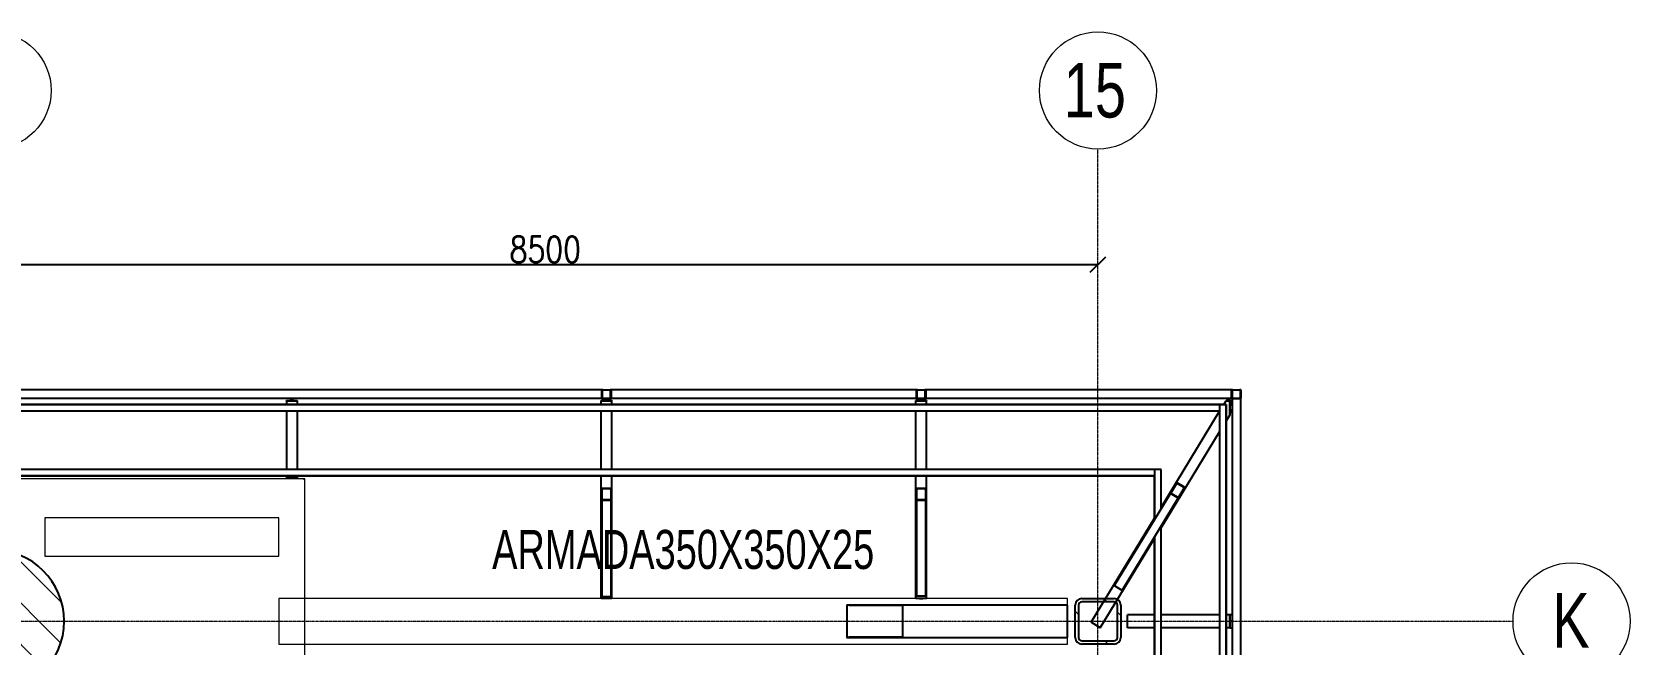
# Model space of a CAD drawing. Header units: millimetres. Extents: x -900 to 76112, y -21218 to 30031.
# Drawn here: x 63822 to 76112, y 25325 to 30031 of the extents above; entities that cross this region are included whole.
import ezdxf

# ---------------------------------------------------------------- set-up
doc = ezdxf.new("R2010")
doc.units = ezdxf.units.MM
doc.linetypes.add('Grid Line', pattern=[3.33375, 1.905, -0.47625, 0.47625, -0.47625])
for name, color, linetype, lineweight in [('0-1', 7, 'Continuous', 5), ('E_B_PLACA-1', 10, 'Continuous', 25), ('E_B_PLACA-2', 254, 'Continuous', 25), ('E_COLUMNAS', 1, 'Continuous', 18), ('E_COLUMNAS-1', 254, 'Continuous', 25), ('E_COLUMNAS-2', 1, 'Continuous', 9), ('E_COLUMNAS-3', 1, 'Continuous', 35), ('E_COLUMNAS-4', 1, 'Continuous', 25), ('E_EJES', 8, 'Continuous', 9), ('E_EJES-1', 8, 'Grid Line', 9), ('E_TEXTO', 3, 'Continuous', 9), ('E_VIGAS', 5, 'Continuous', 9), ('E_VIGAS-1', 5, 'Continuous', 25), ('E_VIGAS-2', 10, 'Continuous', 25), ('E_VIGAS-3', 5, 'Continuous', 25), ('S-COLS-HDLN-1', 52, 'Continuous', 9), ('VIGAS_HCB', 253, 'Continuous', 15)]:
    doc.layers.add(name, color=color, linetype=linetype, lineweight=lineweight)
doc.layers.add('COTAS', color=8, linetype='Continuous')
doc.styles.add('Arial Narrow', font='', dxfattribs={"width": 0.85, "height": 0.3})
doc.styles.add('CNI_COTAS', font='romans.shx', dxfattribs={"width": 0.8})
doc.styles.add('Swis721 LtCn BT', font='swisscl.ttf', dxfattribs={"height": 0.42})
doc.styles.get('Arial Narrow').set_extended_font_data('Arial Narrow')
doc.dimstyles.new('1.5', dxfattribs={"dimscale": 0, "dimtxt": 200, "dimasz": 120, "dimexe": 4, "dimexo": 4, "dimgap": 15, "dimtad": 1, "dimdec": 0, "dimzin": 4, "dimdsep": 46, "dimtxsty": 'CNI_COTAS', "dimblk": 'OBLIQUE', "dimcen": -0.09, "dimclrd": 256, "dimclrt": 3, "dimadec": 0, "dimazin": 0, "dimtfac": 1, "dimtdec": 0, "dimtmove": 2, "dimatfit": 0, "dimldrblk": 'OBLIQUE', "dimfxl": 0.05, "dimtolj": 1, "dimtzin": 0, "dimarcsym": 0})
pattern_1 = [(45, (0, 0), (-0.3768879, 0.3768879), []), (45, (0, 0.571), (-0.3768879, 0.3768879), [])]

# ---------------------------------------------------------------- blocks, each defined once
blk = doc.blocks.new('EST_SFM_VIGA-METALICA-SECCION-C - EST_SFM_VIGA-METALICA-UPN160-1604346-_58_00m_N_E_-NIVEL-15 DOC')
at = {"layer": 'E_VIGAS-1'}
for p, q in [((30.11, 0.018), (-30.277, 0.018)), ((32.53, 0.018), (30.168, 0.018)), ((34.953, 0.018), (32.588, 0.018)), ((35.017, 0.018), (35.011, 0.018)), ((35.017, 0.018), (35.017, -0.047)), ((-30.272, -0.047), (30.104, -0.047)), ((30.105, -0.047), (30.172, -0.047)), ((30.173, -0.047), (32.524, -0.047)), ((32.525, -0.047), (32.592, -0.047)), ((32.593, -0.047), (34.947, -0.047)), ((34.949, -0.047), (35.015, -0.047))]:
    blk.add_line(p, q, dxfattribs=at)
blk = doc.blocks.new('EST_SFM_VIGA-METALICA-SECCION-C - EST_SFM_VIGA-METALICA-UPN100-1529792-_58_00m_N_E_-NIVEL-15 DOC')
at = {"layer": 'E_VIGAS-2'}
for p, q in [((-13.568, -0.018), (-13.568, 0.032)), ((-13.263, 0.032), (-13.567, 0.032)), ((13.831, 0.032), (-13.129, 0.032)), ((-13.568, -0.018), (-13.181, -0.018)), ((-13.047, -0.018), (13.749, -0.018))]:
    blk.add_line(p, q, dxfattribs=at)
blk = doc.blocks.new('EST_SFM_VIGA-METALICA-SECCION-C - EST_SFM_VIGA-METALICA-UPN100-1530878-_58_00m_N_E_-NIVEL-15 DOC')
at = {"layer": 'E_VIGAS-2'}
for p, q in [((-14.294, -0.032), (-14.294, 0.018)), ((14.54, 0.018), (-14.294, 0.018)), ((-14.294, -0.032), (14.54, -0.032))]:
    blk.add_line(p, q, dxfattribs=at)
blk = doc.blocks.new('EST_SFM_VIGA-METALICA-SECCION-C - EST_SFM_VIGA-METALICA-UPN160-1529890-_58_00m_N_E_-NIVEL-15 DOC')
at = {"layer": 'E_VIGAS-1'}
for p, q in [((14.442, 0.018), (-14.49, 0.018)), ((-14.49, -0.047), (-14.49, 0.016)), ((-14.49, -0.047), (-14.487, -0.047)), ((-14.485, -0.047), (14.437, -0.047))]:
    blk.add_line(p, q, dxfattribs=at)
blk = doc.blocks.new('EST_SFM_VIGA-METALICA-SECCION-C - EST_SFM_VIGA-METALICA-UPN100-1526554-_58_00m_N_E_-NIVEL-15 DOC')
at = {"layer": 'E_VIGAS-2'}
for p, q in [((34.942, 0.018), (-34.929, 0.018)), ((34.942, 0.018), (34.942, -0.032)), ((-34.929, -0.032), (34.942, -0.032))]:
    blk.add_line(p, q, dxfattribs=at)
blk = doc.blocks.new('EST_SFM_VIGA-METALICA-SECCION-C - EST_SFM_VIGA-METALICA-UPN100-1526616-_58_00m_N_E_-NIVEL-15 DOC')
at = {"layer": 'E_VIGAS-2'}
for p, q in [((34.044, 0.032), (-34.827, 0.032)), ((34.044, 0.032), (34.044, -0.018)), ((-34.827, -0.018), (34.044, -0.018))]:
    blk.add_line(p, q, dxfattribs=at)
blk = doc.blocks.new('EST_SCM_COLUMNA-METALICA-SECCION-CUADRADA - EST_SCM_COLUMNA-TUBULAR-CUADRADA_PTEØ_70x70 e_3mm-V2-_58_00m_N_E_-NIVEL-15 DOC')
at = {"layer": 'E_COLUMNAS-1'}
for p, q in [((-0.035, -0.029), (-0.035, 0.029)), ((-0.032, 0.029), (-0.032, -0.029)), ((-0.029, 0.035), (0.029, 0.035)), ((0.029, 0.032), (-0.029, 0.032)), ((0.032, -0.029), (0.032, 0.029)), ((0.035, 0.029), (0.035, -0.029)), ((-0.029, -0.032), (0.029, -0.032)), ((0.029, -0.035), (-0.029, -0.035))]:
    blk.add_line(p, q, dxfattribs=at)
for centre, radius, start, end in [((-0.029, 0.029), 0.006, 90, 180), ((-0.029, 0.029), 0.003, 90, 180), ((0.029, 0.029), 0.006, 0, 90), ((0.029, 0.029), 0.003, 0, 90), ((0.029, 0.029), 0.006, 10, 80), ((0.029, 0.029), 0.003, 30, 60), ((-0.029, -0.029), 0.006, 180, 270), ((-0.029, -0.029), 0.003, 180, 270), ((0.029, -0.029), 0.003, 270, 360), ((0.029, -0.029), 0.006, 270, 0)]:
    blk.add_arc(centre, radius, start, end, dxfattribs=at)
blk = doc.blocks.new('EST_SCM_COLUMNA-METALICA-SECCION-CUADRADA - EST_SCM_COLUMNA-TUBULAR-CUADRADA_PTEØ_70x70 e_3mm-V8-_58_00m_N_E_-NIVEL-15 DOC')
at = {"layer": 'E_COLUMNAS-2'}
h = blk.add_hatch(dxfattribs=at)
h.set_pattern_fill('FP_4', color=256, style=0, pattern_type=2)
h.set_pattern_definition([(315, (-7.522, 167.908), (0.15909903, 0.15909903), [])])
h.paths.add_polyline_path([(-0.029, 0.035), (-0.033, 0.033), (-0.035, 0.029), (-0.031, 0.031)])
h.paths.add_polyline_path([(0.029, 0.035), (0.031, 0.031), (0.035, 0.029), (0.033, 0.033)])
h.paths.add_polyline_path([(-0.029, 0.035), (-0.029, 0.032), (0.029, 0.032), (0.029, 0.035), (0.021, 0.035)])
h.paths.add_polyline_path([(-0.035, -0.029), (-0.033, -0.033), (-0.029, -0.035), (-0.031, -0.031)])
h.paths.add_polyline_path([(-0.032, 0.029), (-0.035, 0.029), (-0.035, -0.029), (-0.032, -0.029)])
h.paths.add_polyline_path([(0.035, -0.029), (0.031, -0.031), (0.029, -0.035), (0.033, -0.033)])
h.paths.add_polyline_path([(0.032, 0.029), (0.032, -0.029), (0.035, -0.029), (0.035, 0.029)])
h.paths.add_polyline_path([(-0.029, -0.032), (-0.029, -0.035), (0.029, -0.035), (0.029, -0.032), (0.021, -0.032)])
at = {"layer": 'E_COLUMNAS-1'}
for p, q in [((-0.035, -0.029), (-0.035, 0.029)), ((-0.032, 0.029), (-0.032, -0.029)), ((-0.029, 0.035), (0.029, 0.035)), ((0.029, 0.032), (-0.029, 0.032)), ((0.032, -0.029), (0.032, 0.029)), ((0.035, 0.029), (0.035, -0.029)), ((-0.029, -0.032), (0.029, -0.032)), ((0.029, -0.035), (-0.029, -0.035))]:
    blk.add_line(p, q, dxfattribs=at)
for centre, radius, start, end in [((-0.029, 0.029), 0.006, 90, 180), ((-0.029, 0.029), 0.006, 90, 170), ((-0.029, 0.029), 0.003, 90, 180), ((-0.029, 0.029), 0.003, 90, 150), ((0.029, 0.029), 0.006, 0, 90), ((0.029, 0.029), 0.006, 10, 90), ((0.029, 0.029), 0.003, 0, 90), ((0.029, 0.029), 0.003, 30, 90), ((-0.029, -0.029), 0.006, 180, 270), ((-0.029, -0.029), 0.003, 180, 270), ((0.029, -0.029), 0.003, 270, 360), ((0.029, -0.029), 0.006, 270, 0)]:
    blk.add_arc(centre, radius, start, end, dxfattribs=at)
blk = doc.blocks.new('EST_SCM_COLUMNA-METALICA-SECCION-CUADRADA - EST_SCM_COLUMNA-TUBULAR-CUADRADA_PTEØ_70x70 e_3mm-V9-_58_00m_N_E_-NIVEL-15 DOC')
at = {"layer": 'E_COLUMNAS-1'}
for p, q in [((-0.035, -0.029), (-0.035, 0.029)), ((-0.032, 0.029), (-0.032, -0.029)), ((-0.029, 0.035), (0.029, 0.035)), ((0.029, 0.032), (-0.029, 0.032)), ((0.032, -0.029), (0.032, 0.029)), ((0.035, 0.029), (0.035, -0.029)), ((-0.029, -0.032), (0.029, -0.032)), ((0.029, -0.035), (-0.029, -0.035))]:
    blk.add_line(p, q, dxfattribs=at)
for centre, radius, start, end in [((-0.029, 0.029), 0.006, 90, 180), ((-0.029, 0.029), 0.006, 90, 170), ((-0.029, 0.029), 0.003, 90, 180), ((-0.029, 0.029), 0.003, 90, 150), ((0.029, 0.029), 0.006, 0, 90), ((0.029, 0.029), 0.006, 10, 90), ((0.029, 0.029), 0.003, 0, 90), ((0.029, 0.029), 0.003, 30, 90), ((-0.029, -0.029), 0.006, 180, 270), ((-0.029, -0.029), 0.003, 180, 270), ((0.029, -0.029), 0.003, 270, 360), ((0.029, -0.029), 0.006, 270, 0)]:
    blk.add_arc(centre, radius, start, end, dxfattribs=at)
blk = doc.blocks.new('DCTIB_CNI_EST_MOD-1A-FAC_0001_rvt-1-_58_00m_N_E_-NIVEL-15 DOC')
at = {"layer": 'E_VIGAS'}
h = blk.add_hatch(dxfattribs=at)
h.set_pattern_fill('FP_2', color=256, style=0, pattern_type=2)
h.set_pattern_definition(pattern_1)
h.paths.add_polyline_path([(-9.974, 167.094), (-9.91, 167.094), (-9.91, 167.096), (-9.974, 167.096)])
h.paths.add_polyline_path([(-9.977, 167.098), (-9.976, 167.098), (-9.977, 167.18)])
h.paths.add_polyline_path([(-9.974, 167.182), (-9.91, 167.182), (-9.91, 167.184), (-9.974, 167.184)])
h = blk.add_hatch(dxfattribs=at)
h.set_pattern_fill('FP_2', color=256, style=0, pattern_type=2)
h.set_pattern_definition(pattern_1)
h.paths.add_polyline_path([(-5.547, 167.111), (-5.545, 167.113), (-5.6, 167.146), (-5.601, 167.145), (-5.561, 167.12)])
h.paths.add_polyline_path([(-5.498, 167.191), (-5.497, 167.193), (-5.552, 167.226), (-5.553, 167.224)])
at = {"layer": 'E_B_PLACA-1'}
for p, q in [((-75.147, 167.83), (-5.177, 167.83)), ((-5.177, 167.83), (-5.177, 138.995)), ((-5.727, 167.28), (-74.597, 167.28)), ((-5.727, 166.944), (-5.727, 167.28)), ((-5.727, 140.014), (-5.727, 166.81))]:
    blk.add_line(p, q, dxfattribs=at)
at = {"layer": 'E_B_PLACA-2'}
for p, q in [((-5.177, 167.83), (-75.147, 167.83)), ((-5.177, 138.995), (-5.177, 167.83)), ((-74.597, 167.28), (-5.727, 167.28)), ((-5.727, 167.28), (-5.727, 166.944)), ((-5.727, 166.81), (-5.727, 140.014))]:
    blk.add_line(p, q, dxfattribs=at)
at = {"layer": 'E_COLUMNAS-1'}
for centre, radius, start, end in [((-9.971, 167.879), 0.006, 190, 270), ((-9.971, 167.879), 0.006, 190, 270), ((-9.971, 167.879), 0.003, 210, 270), ((-9.971, 167.879), 0.003, 210, 270), ((-9.913, 167.879), 0.006, 270, 350), ((-9.913, 167.879), 0.006, 270, 350), ((-9.913, 167.879), 0.003, 270, 330), ((-9.913, 167.879), 0.003, 270, 330), ((-7.551, 167.879), 0.006, 190, 270), ((-7.551, 167.879), 0.006, 190, 270), ((-7.551, 167.879), 0.003, 210, 270), ((-7.551, 167.879), 0.003, 210, 270), ((-7.493, 167.879), 0.006, 270, 350), ((-7.493, 167.879), 0.006, 270, 350), ((-7.493, 167.879), 0.003, 270, 330), ((-7.493, 167.879), 0.003, 270, 330), ((-5.128, 167.879), 0.006, 190, 260), ((-5.128, 167.879), 0.006, 190, 260), ((-5.128, 167.879), 0.003, 210, 240), ((-5.128, 167.879), 0.003, 210, 240)]:
    blk.add_arc(centre, radius, start, end, dxfattribs=at)
at = {"layer": 'E_VIGAS-1'}
for p, q in [((-12.403, 167.858), (-12.403, 167.859)), ((-12.403, 167.859), (-12.375, 167.859)), ((-12.403, 167.858), (-12.321, 167.858)), ((-12.321, 167.858), (-12.403, 167.858)), ((-12.403, 167.858), (-12.403, 167.83)), ((-12.403, 167.78), (-12.403, 167.33)), ((-12.364, 167.864), (-12.364, 167.878)), ((-12.364, 167.859), (-12.364, 167.864)), ((-12.359, 167.878), (-12.359, 167.864)), ((-12.359, 167.864), (-12.359, 167.859)), ((-12.349, 167.859), (-12.321, 167.859)), ((-12.321, 167.859), (-12.321, 167.858)), ((-12.321, 167.858), (-12.321, 167.83)), ((-12.321, 167.78), (-12.321, 167.33)), ((-9.983, 167.859), (-9.955, 167.859)), ((-9.983, 167.858), (-9.983, 167.859)), ((-9.983, 167.858), (-9.901, 167.858)), ((-9.901, 167.858), (-9.983, 167.858)), ((-9.983, 167.83), (-9.983, 167.858)), ((-9.983, 167.33), (-9.983, 167.78)), ((-9.945, 167.876), (-9.945, 167.878)), ((-9.945, 167.864), (-9.945, 167.873)), ((-9.945, 167.859), (-9.945, 167.864)), ((-9.94, 167.878), (-9.94, 167.876)), ((-9.94, 167.873), (-9.94, 167.864)), ((-9.94, 167.864), (-9.94, 167.859)), ((-9.929, 167.859), (-9.901, 167.859)), ((-9.901, 167.859), (-9.901, 167.858)), ((-9.901, 167.83), (-9.901, 167.858)), ((-9.901, 167.33), (-9.901, 167.78)), ((-7.535, 167.859), (-7.563, 167.859)), ((-7.563, 167.859), (-7.535, 167.859)), ((-7.563, 167.858), (-7.563, 167.859)), ((-7.563, 167.858), (-7.481, 167.858)), ((-7.481, 167.858), (-7.563, 167.858)), ((-7.563, 167.83), (-7.563, 167.858)), ((-7.563, 167.33), (-7.563, 167.78)), ((-7.525, 167.876), (-7.525, 167.878)), ((-7.525, 167.864), (-7.525, 167.873)), ((-7.525, 167.859), (-7.525, 167.864)), ((-7.52, 167.878), (-7.52, 167.876)), ((-7.52, 167.873), (-7.52, 167.864)), ((-7.52, 167.864), (-7.52, 167.859)), ((-7.509, 167.859), (-7.481, 167.859)), ((-7.481, 167.859), (-7.509, 167.859)), ((-7.481, 167.859), (-7.481, 167.858)), ((-7.481, 167.83), (-7.481, 167.858)), ((-7.481, 167.33), (-7.481, 167.78)), ((-5.677, 167.038), (-5.227, 167.777)), ((-5.194, 167.83), (-5.177, 167.858)), ((-5.177, 167.859), (-5.148, 167.859)), ((-5.177, 167.858), (-5.149, 167.858)), ((-5.149, 167.858), (-5.177, 167.858)), ((-5.158, 167.878), (-5.17, 167.859)), ((-5.153, 167.873), (-5.153, 167.875)), ((-5.151, 167.868), (-5.152, 167.87)), ((-5.149, 167.864), (-5.15, 167.865)), ((-5.149, 167.747), (-5.149, 167.858)), ((-5.148, 167.853), (-5.148, 167.859)), ((-5.148, 167.859), (-5.148, 167.853)), ((-5.148, 167.802), (-5.148, 167.749)), ((-5.148, 167.76), (-5.129, 167.791)), ((-5.146, 167.835), (-5.143, 167.84)), ((-5.143, 167.831), (-5.146, 167.826)), ((-5.177, 167.701), (-5.149, 167.747)), ((-5.677, 166.88), (-5.227, 167.619)), ((-12.403, 167.28), (-12.403, 167.263)), ((-12.321, 167.28), (-12.321, 167.263)), ((-9.983, 166.337), (-9.983, 167.28)), ((-9.901, 166.337), (-9.901, 167.28)), ((-7.563, 166.337), (-7.563, 167.28)), ((-7.481, 166.337), (-7.481, 167.28)), ((-12.321, 167.263), (-12.403, 167.263)), ((-9.977, 167.18), (-9.977, 167.098)), ((-9.976, 167.18), (-9.976, 167.172)), ((-9.976, 167.098), (-9.976, 167.18)), ((-9.91, 167.184), (-9.974, 167.184)), ((-9.974, 167.182), (-9.91, 167.182)), ((-9.909, 167.172), (-9.909, 167.18)), ((-9.909, 167.18), (-9.909, 167.098)), ((-9.907, 167.098), (-9.907, 167.18)), ((-7.557, 167.18), (-7.557, 167.098)), ((-7.556, 167.18), (-7.556, 167.172)), ((-7.556, 167.098), (-7.556, 167.18)), ((-7.49, 167.184), (-7.554, 167.184)), ((-7.554, 167.182), (-7.49, 167.182)), ((-7.489, 167.172), (-7.489, 167.18)), ((-7.489, 167.18), (-7.489, 167.098)), ((-7.487, 167.098), (-7.487, 167.18)), ((-5.602, 167.15), (-6.034, 166.44)), ((-5.556, 167.224), (-5.602, 167.15)), ((-5.6, 167.149), (-5.602, 167.146)), ((-5.601, 167.145), (-5.547, 167.111)), ((-5.6, 167.149), (-5.555, 167.223)), ((-5.545, 167.113), (-5.6, 167.146)), ((-5.555, 167.223), (-5.56, 167.216)), ((-5.553, 167.224), (-5.498, 167.191)), ((-5.497, 167.193), (-5.552, 167.226)), ((-5.498, 167.188), (-5.543, 167.114)), ((-5.542, 167.113), (-5.497, 167.188)), ((-5.502, 167.181), (-5.498, 167.188)), ((-9.977, 167.098), (-9.977, 166.357)), ((-9.976, 167.098), (-9.976, 167.094)), ((-9.91, 167.096), (-9.974, 167.096)), ((-9.974, 167.094), (-9.91, 167.094)), ((-9.909, 167.094), (-9.909, 167.098)), ((-9.907, 166.357), (-9.907, 167.098)), ((-7.557, 167.098), (-7.557, 166.361)), ((-7.556, 167.098), (-7.556, 167.094)), ((-7.49, 167.096), (-7.554, 167.096)), ((-7.554, 167.094), (-7.49, 167.094)), ((-7.489, 167.094), (-7.489, 167.098)), ((-7.487, 166.361), (-7.487, 167.098)), ((-5.974, 166.404), (-5.542, 167.113)), ((-5.545, 167.111), (-5.543, 167.114)), ((-6.215, 166.155), (-5.727, 166.956)), ((-6.145, 166.112), (-5.727, 166.798)), ((-6.033, 166.435), (-5.979, 166.402)), ((-9.901, 166.337), (-9.983, 166.337)), ((-9.974, 166.353), (-9.91, 166.353)), ((-7.481, 166.337), (-7.563, 166.337)), ((-7.535, 166.337), (-7.563, 166.337)), ((-7.554, 166.357), (-7.49, 166.357)), ((-7.525, 166.337), (-7.519, 166.337)), ((-7.525, 166.337), (-7.525, 166.337)), ((-7.52, 166.337), (-7.52, 166.337)), ((-7.481, 166.337), (-7.509, 166.337)), ((-5.934, 166.112), (-5.934, 166.212)), ((-5.727, 166.212), (-5.934, 166.212)), ((-5.227, 166.212), (-5.677, 166.212)), ((-5.149, 166.212), (-5.177, 166.212)), ((-5.149, 166.212), (-5.149, 166.112)), ((-5.149, 166.112), (-5.149, 166.212)), ((-5.149, 166.212), (-5.148, 166.212)), ((-5.148, 166.212), (-5.148, 166.175)), ((-5.129, 166.212), (-5.148, 166.212)), ((-5.148, 166.165), (-5.143, 166.165)), ((-5.143, 166.165), (-5.148, 166.165)), ((-5.148, 166.165), (-5.143, 166.165)), ((-5.143, 166.165), (-5.129, 166.165)), ((-6.145, 166.112), (-6.215, 166.155)), ((-5.727, 166.112), (-5.934, 166.112)), ((-5.227, 166.112), (-5.677, 166.112)), ((-5.149, 166.112), (-5.177, 166.112)), ((-5.148, 166.112), (-5.149, 166.112)), ((-5.143, 166.16), (-5.148, 166.16)), ((-5.143, 166.16), (-5.148, 166.16)), ((-5.148, 166.16), (-5.143, 166.16)), ((-5.148, 166.15), (-5.148, 166.112)), ((-5.148, 166.112), (-5.129, 166.112)), ((-5.129, 166.16), (-5.143, 166.16))]:
    blk.add_line(p, q, dxfattribs=at)
at = {"layer": 'E_VIGAS-1', "flags": 128}
for points in [[(-5.177, 167.858), (-5.177, 167.858), (-5.177, 167.859)], [(-5.136, 167.854), (-5.138, 167.855), (-5.142, 167.857), (-5.146, 167.861), (-5.149, 167.864), (-5.152, 167.869), (-5.153, 167.874), (-5.154, 167.878)], [(-5.143, 167.84), (-5.138, 167.848), (-5.133, 167.857), (-5.129, 167.863)], [(-5.129, 167.854), (-5.133, 167.847), (-5.138, 167.838), (-5.143, 167.831)], [(-5.148, 167.749), (-5.149, 167.747), (-5.149, 167.747)], [(-9.974, 167.184), (-9.975, 167.184), (-9.975, 167.184), (-9.976, 167.183), (-9.976, 167.183), (-9.977, 167.182), (-9.977, 167.181), (-9.977, 167.18)], [(-9.976, 167.18), (-9.976, 167.181), (-9.975, 167.181), (-9.975, 167.182), (-9.975, 167.182), (-9.975, 167.182), (-9.974, 167.182), (-9.974, 167.182)], [(-9.907, 167.18), (-9.907, 167.181), (-9.907, 167.182), (-9.908, 167.183), (-9.908, 167.183), (-9.909, 167.184), (-9.909, 167.184), (-9.91, 167.184)], [(-9.91, 167.182), (-9.91, 167.182), (-9.909, 167.182), (-9.909, 167.182), (-9.909, 167.182), (-9.909, 167.181), (-9.909, 167.181), (-9.909, 167.18)], [(-7.554, 167.184), (-7.555, 167.184), (-7.555, 167.184), (-7.556, 167.183), (-7.556, 167.183), (-7.557, 167.182), (-7.557, 167.181), (-7.557, 167.18)], [(-7.556, 167.18), (-7.556, 167.181), (-7.555, 167.181), (-7.555, 167.182), (-7.555, 167.182), (-7.555, 167.182), (-7.554, 167.182), (-7.554, 167.182)], [(-7.487, 167.18), (-7.487, 167.181), (-7.487, 167.182), (-7.488, 167.183), (-7.488, 167.183), (-7.489, 167.184), (-7.489, 167.184), (-7.49, 167.184)], [(-7.49, 167.182), (-7.49, 167.182), (-7.489, 167.182), (-7.489, 167.182), (-7.489, 167.182), (-7.489, 167.181), (-7.489, 167.181), (-7.489, 167.18)], [(-5.602, 167.15), (-5.602, 167.149), (-5.602, 167.148), (-5.602, 167.147), (-5.602, 167.146), (-5.602, 167.146), (-5.602, 167.145), (-5.601, 167.145)], [(-5.6, 167.146), (-5.6, 167.147), (-5.601, 167.147), (-5.601, 167.147), (-5.601, 167.148), (-5.601, 167.148), (-5.601, 167.149), (-5.6, 167.149)], [(-5.552, 167.226), (-5.552, 167.226), (-5.553, 167.226), (-5.554, 167.226), (-5.555, 167.226), (-5.555, 167.225), (-5.556, 167.225), (-5.556, 167.224)], [(-5.555, 167.223), (-5.555, 167.224), (-5.555, 167.224), (-5.554, 167.224), (-5.554, 167.224), (-5.554, 167.224), (-5.553, 167.224), (-5.553, 167.224), (-5.553, 167.224)], [(-5.498, 167.191), (-5.498, 167.191), (-5.498, 167.19), (-5.498, 167.19), (-5.498, 167.19), (-5.498, 167.189), (-5.498, 167.189), (-5.498, 167.188)], [(-5.497, 167.188), (-5.496, 167.188), (-5.496, 167.189), (-5.496, 167.19), (-5.496, 167.191), (-5.496, 167.192), (-5.497, 167.192), (-5.497, 167.193)], [(-9.977, 167.098), (-9.977, 167.097), (-9.977, 167.096), (-9.976, 167.095), (-9.976, 167.095), (-9.975, 167.094), (-9.975, 167.094), (-9.974, 167.094)], [(-9.974, 167.096), (-9.974, 167.096), (-9.975, 167.096), (-9.975, 167.096), (-9.975, 167.096), (-9.975, 167.097), (-9.976, 167.097), (-9.976, 167.098)], [(-9.91, 167.094), (-9.909, 167.094), (-9.909, 167.094), (-9.908, 167.095), (-9.908, 167.095), (-9.907, 167.096), (-9.907, 167.097), (-9.907, 167.098)], [(-9.909, 167.098), (-9.909, 167.097), (-9.909, 167.097), (-9.909, 167.096), (-9.909, 167.096), (-9.909, 167.096), (-9.91, 167.096), (-9.91, 167.096)], [(-7.557, 167.098), (-7.557, 167.097), (-7.557, 167.096), (-7.556, 167.095), (-7.556, 167.095), (-7.555, 167.094), (-7.555, 167.094), (-7.554, 167.094)], [(-7.554, 167.096), (-7.554, 167.096), (-7.555, 167.096), (-7.555, 167.096), (-7.555, 167.096), (-7.555, 167.097), (-7.556, 167.097), (-7.556, 167.098)], [(-7.49, 167.094), (-7.489, 167.094), (-7.489, 167.094), (-7.488, 167.095), (-7.488, 167.095), (-7.487, 167.096), (-7.487, 167.097), (-7.487, 167.098)], [(-7.489, 167.098), (-7.489, 167.097), (-7.489, 167.097), (-7.489, 167.096), (-7.489, 167.096), (-7.489, 167.096), (-7.49, 167.096), (-7.49, 167.096)], [(-5.547, 167.111), (-5.546, 167.111), (-5.545, 167.111), (-5.544, 167.111), (-5.544, 167.112), (-5.543, 167.112), (-5.542, 167.113), (-5.542, 167.113)], [(-5.543, 167.114), (-5.543, 167.114), (-5.544, 167.113), (-5.544, 167.113), (-5.544, 167.113), (-5.545, 167.113), (-5.545, 167.113), (-5.545, 167.113)], [(-6.034, 166.44), (-6.034, 166.44), (-6.034, 166.439), (-6.034, 166.438), (-6.034, 166.437), (-6.034, 166.436), (-6.034, 166.436), (-6.033, 166.435)], [(-9.977, 166.357), (-9.977, 166.356), (-9.977, 166.355), (-9.976, 166.355), (-9.976, 166.354), (-9.975, 166.354), (-9.975, 166.353), (-9.974, 166.353)], [(-9.91, 166.353), (-9.909, 166.353), (-9.909, 166.354), (-9.908, 166.354), (-9.908, 166.355), (-9.907, 166.355), (-9.907, 166.356), (-9.907, 166.357)], [(-7.557, 166.361), (-7.557, 166.36), (-7.557, 166.359), (-7.556, 166.359), (-7.556, 166.358), (-7.555, 166.358), (-7.555, 166.357), (-7.554, 166.357)], [(-7.49, 166.357), (-7.489, 166.357), (-7.489, 166.358), (-7.488, 166.358), (-7.488, 166.359), (-7.487, 166.359), (-7.487, 166.36), (-7.487, 166.361)], [(-5.979, 166.402), (-5.978, 166.402), (-5.977, 166.402), (-5.977, 166.402), (-5.976, 166.402), (-5.975, 166.403), (-5.974, 166.403), (-5.974, 166.404)]]:
    blk.add_lwpolyline(points, dxfattribs=at)
at = {"layer": 'E_VIGAS-1'}
for centre, start_param, end_param in [((-7.535, 166.337), 4.712389, 6.283185), ((-7.535, 166.337), 0.785398, 1.308997), ((-7.535, 166.337), 0, 0.523599), ((-7.509, 166.337), 3.141593, 4.712389), ((-7.509, 166.337), 2.617994, 3.141593), ((-7.509, 166.337), 1.832596, 2.356194)]:
    blk.add_ellipse(centre, major_axis=(0.0107, 0), ratio=0.003149, start_param=start_param, end_param=end_param, dxfattribs=at)
for points, knots in [([(-12.375, 167.859), (-12.374, 167.859), (-12.373, 167.859), (-12.37, 167.859), (-12.368, 167.86), (-12.366, 167.86), (-12.365, 167.862), (-12.364, 167.863), (-12.364, 167.864)], [0, 0, 0, 0, 0.142857, 0.285714, 0.428571, 0.571429, 0.785714, 1, 1, 1, 1]), ([(-12.364, 167.864), (-12.364, 167.863), (-12.365, 167.862), (-12.366, 167.86), (-12.368, 167.86), (-12.369, 167.859), (-12.37, 167.859), (-12.372, 167.859), (-12.374, 167.859), (-12.375, 167.859)], [0, 0, 0, 0, 0.285714, 0.428571, 0.571429, 0.678571, 0.732143, 0.785714, 1, 1, 1, 1]), ([(-12.349, 167.859), (-12.35, 167.859), (-12.351, 167.859), (-12.354, 167.859), (-12.356, 167.86), (-12.358, 167.86), (-12.359, 167.862), (-12.359, 167.863), (-12.359, 167.864)], [0, 0, 0, 0, 0.142857, 0.285714, 0.428571, 0.571429, 0.785714, 1, 1, 1, 1]), ([(-12.359, 167.864), (-12.359, 167.863), (-12.359, 167.862), (-12.357, 167.86), (-12.356, 167.86), (-12.354, 167.859), (-12.353, 167.859), (-12.352, 167.859), (-12.35, 167.859), (-12.349, 167.859)], [0, 0, 0, 0, 0.285714, 0.428571, 0.571429, 0.678571, 0.732143, 0.785714, 1, 1, 1, 1]), ([(-9.945, 167.864), (-9.945, 167.863), (-9.945, 167.862), (-9.947, 167.86), (-9.948, 167.86), (-9.95, 167.859), (-9.951, 167.859), (-9.952, 167.859), (-9.954, 167.859), (-9.955, 167.859)], [0, 0, 0, 0, 0.285714, 0.428571, 0.571429, 0.678571, 0.732143, 0.785714, 1, 1, 1, 1]), ([(-9.955, 167.859), (-9.954, 167.859), (-9.953, 167.859), (-9.95, 167.859), (-9.948, 167.86), (-9.946, 167.86), (-9.945, 167.862), (-9.945, 167.863), (-9.945, 167.864)], [0, 0, 0, 0, 0.142857, 0.285714, 0.428571, 0.571429, 0.785714, 1, 1, 1, 1]), ([(-9.94, 167.864), (-9.94, 167.863), (-9.939, 167.862), (-9.938, 167.86), (-9.936, 167.86), (-9.935, 167.859), (-9.934, 167.859), (-9.932, 167.859), (-9.93, 167.859), (-9.929, 167.859)], [0, 0, 0, 0, 0.285714, 0.428571, 0.571429, 0.678571, 0.732143, 0.785714, 1, 1, 1, 1]), ([(-9.929, 167.859), (-9.93, 167.859), (-9.931, 167.859), (-9.934, 167.859), (-9.936, 167.86), (-9.938, 167.86), (-9.939, 167.862), (-9.94, 167.863), (-9.94, 167.864)], [0, 0, 0, 0, 0.142857, 0.285714, 0.428571, 0.571429, 0.785714, 1, 1, 1, 1]), ([(-7.525, 167.864), (-7.525, 167.863), (-7.525, 167.862), (-7.527, 167.86), (-7.528, 167.86), (-7.53, 167.859), (-7.531, 167.859), (-7.532, 167.859), (-7.534, 167.859), (-7.535, 167.859)], [0, 0, 0, 0, 0.285714, 0.428571, 0.571429, 0.678571, 0.732143, 0.785714, 1, 1, 1, 1]), ([(-7.535, 167.859), (-7.534, 167.859), (-7.533, 167.859), (-7.53, 167.859), (-7.528, 167.859), (-7.526, 167.86), (-7.525, 167.862), (-7.525, 167.863), (-7.525, 167.864)], [0, 0, 0, 0, 0.142857, 0.285714, 0.428571, 0.571429, 0.785714, 1, 1, 1, 1]), ([(-7.52, 167.864), (-7.52, 167.863), (-7.519, 167.861), (-7.518, 167.86), (-7.516, 167.86), (-7.515, 167.859), (-7.514, 167.859), (-7.512, 167.859), (-7.51, 167.859), (-7.509, 167.859)], [0, 0, 0, 0, 0.285714, 0.428571, 0.571429, 0.678571, 0.732143, 0.785714, 1, 1, 1, 1]), ([(-7.509, 167.859), (-7.51, 167.859), (-7.511, 167.859), (-7.514, 167.859), (-7.516, 167.86), (-7.518, 167.86), (-7.519, 167.862), (-7.52, 167.863), (-7.52, 167.864)], [0, 0, 0, 0, 0.142857, 0.285714, 0.428571, 0.571429, 0.785714, 1, 1, 1, 1]), ([(-5.148, 167.853), (-5.148, 167.852), (-5.148, 167.85), (-5.148, 167.848), (-5.148, 167.847), (-5.148, 167.846), (-5.148, 167.845), (-5.148, 167.844), (-5.148, 167.844), (-5.148, 167.843), (-5.147, 167.843), (-5.147, 167.843), (-5.147, 167.843)], [-1, -1, -1, -1, -0.8571429, -0.7857143, -0.75, -0.7142857, -0.6785714, -0.6428571, -0.6071429, -0.5892857, -0.5803571, -0.5714286, -0.5714286, -0.5714286, -0.5714286]), ([(-5.143, 167.84), (-5.143, 167.84), (-5.144, 167.839), (-5.144, 167.839), (-5.145, 167.838), (-5.145, 167.838), (-5.145, 167.838), (-5.146, 167.838), (-5.146, 167.838), (-5.146, 167.838), (-5.146, 167.839), (-5.147, 167.839), (-5.147, 167.84), (-5.147, 167.84), (-5.147, 167.84), (-5.147, 167.84), (-5.147, 167.84), (-5.147, 167.841), (-5.147, 167.841), (-5.147, 167.842), (-5.147, 167.842), (-5.147, 167.843), (-5.147, 167.843), (-5.147, 167.843), (-5.148, 167.843), (-5.148, 167.844), (-5.148, 167.844), (-5.148, 167.845), (-5.148, 167.846), (-5.148, 167.847), (-5.148, 167.848), (-5.148, 167.85), (-5.148, 167.852), (-5.148, 167.853)], [-1, -1, -1, -1, -0.928571, -0.857143, -0.839286, -0.821429, -0.785714, -0.75, -0.714286, -0.678571, -0.642857, -0.607143, -0.589286, -0.580357, -0.571429, -0.5625, -0.553571, -0.535714, -0.5, -0.464286, -0.446429, -0.4375, -0.428571, -0.419643, -0.410714, -0.392857, -0.357143, -0.321429, -0.285714, -0.25, -0.214286, -0.142857, 0, 0, 0, 0]), ([(-5.143, 167.831), (-5.144, 167.829), (-5.146, 167.824), (-5.147, 167.816), (-5.148, 167.809), (-5.148, 167.804), (-5.148, 167.802)], [0, 0, 0, 0, 0.285714, 0.571429, 0.785714, 1, 1, 1, 1]), ([(-5.146, 167.838), (-5.146, 167.838), (-5.146, 167.838), (-5.145, 167.838), (-5.145, 167.838), (-5.145, 167.838), (-5.144, 167.839), (-5.144, 167.839), (-5.143, 167.84), (-5.143, 167.84)], [-0.2857143, -0.2857143, -0.2857143, -0.2857143, -0.25, -0.2142857, -0.1785714, -0.1607143, -0.1428571, -0.0714286, 0, 0, 0, 0]), ([(-5.146, 167.824), (-5.145, 167.825), (-5.145, 167.827), (-5.143, 167.83), (-5.143, 167.831)], [0.7143088, 0.7143088, 0.7143088, 0.7143088, 0.8571429, 1, 1, 1, 1]), ([(-5.148, 166.175), (-5.148, 166.174), (-5.148, 166.173), (-5.147, 166.17), (-5.147, 166.169), (-5.146, 166.167), (-5.145, 166.165), (-5.143, 166.165), (-5.143, 166.165)], [0, 0, 0, 0, 0.142857, 0.285714, 0.428571, 0.571429, 0.785714, 1, 1, 1, 1]), ([(-5.143, 166.16), (-5.143, 166.16), (-5.144, 166.159), (-5.145, 166.159), (-5.146, 166.158), (-5.147, 166.156), (-5.147, 166.155), (-5.147, 166.154), (-5.148, 166.152), (-5.148, 166.151), (-5.148, 166.15)], [0, 0, 0, 0, 0.142857, 0.285714, 0.428571, 0.571429, 0.678571, 0.732143, 0.785714, 1, 1, 1, 1])]:
    blk.add_open_spline(points, degree=3, knots=knots, dxfattribs=at)
for points in [[(-5.148, 167.859), (-5.148, 167.859), (-5.149, 167.858), (-5.149, 167.858), (-5.149, 167.858)], [(-5.148, 167.802), (-5.148, 167.803), (-5.148, 167.807), (-5.148, 167.811), (-5.147, 167.814), (-5.147, 167.815)]]:
    blk.add_open_spline(points, degree=3, dxfattribs=at)
at = {"layer": 'E_COLUMNAS-1', "rotation": 180}
for name, p in [('EST_SCM_COLUMNA-METALICA-SECCION-CUADRADA - EST_SCM_COLUMNA-TUBULAR-CUADRADA_PTEØ_70x70 e_3mm-V9-_58_00m_N_E_-NIVEL-15 DOC', (-9.942, 167.908)), ('EST_SCM_COLUMNA-METALICA-SECCION-CUADRADA - EST_SCM_COLUMNA-TUBULAR-CUADRADA_PTEØ_70x70 e_3mm-V8-_58_00m_N_E_-NIVEL-15 DOC', (-7.522, 167.908)), ('EST_SCM_COLUMNA-METALICA-SECCION-CUADRADA - EST_SCM_COLUMNA-TUBULAR-CUADRADA_PTEØ_70x70 e_3mm-V2-_58_00m_N_E_-NIVEL-15 DOC', (-5.099, 167.908))]:
    blk.add_blockref(name, p, dxfattribs=at)
at = {"layer": 'E_VIGAS-1'}
for name, p in [('EST_SFM_VIGA-METALICA-SECCION-C - EST_SFM_VIGA-METALICA-UPN160-1604346-_58_00m_N_E_-NIVEL-15 DOC', (-40.081, 167.925)), ('EST_SFM_VIGA-METALICA-SECCION-C - EST_SFM_VIGA-METALICA-UPN100-1526554-_58_00m_N_E_-NIVEL-15 DOC', (-40.169, 167.812)), ('EST_SFM_VIGA-METALICA-SECCION-C - EST_SFM_VIGA-METALICA-UPN100-1526616-_58_00m_N_E_-NIVEL-15 DOC', (-39.77, 167.298))]:
    blk.add_blockref(name, p, dxfattribs=at)
for name, p, rotation in [('EST_SFM_VIGA-METALICA-SECCION-C - EST_SFM_VIGA-METALICA-UPN100-1530878-_58_00m_N_E_-NIVEL-15 DOC', (-5.195, 153.535), 270), ('EST_SFM_VIGA-METALICA-SECCION-C - EST_SFM_VIGA-METALICA-UPN160-1529890-_58_00m_N_E_-NIVEL-15 DOC', (-5.082, 153.388), 269.9999999999999), ('EST_SFM_VIGA-METALICA-SECCION-C - EST_SFM_VIGA-METALICA-UPN100-1529792-_58_00m_N_E_-NIVEL-15 DOC', (-5.709, 153.763), 270.0000000000001)]:
    blk.add_blockref(name, p, dxfattribs=dict(at, rotation=rotation))
blk = doc.blocks.new('EST_SCM_COLUMNA-METALICA-SECCION-CUADRADA - EST_SCM_COLUMNA-TUBULAR-CUADRADA_ARMADA_350X350X25-2301506-_58_00m_N_E_-NIVEL-15 DOC')
at = {"layer": 'S-COLS-HDLN-1'}
h = blk.add_hatch(dxfattribs=at)
h.set_pattern_fill('FP_16', color=256, style=0, pattern_type=2)
h.set_pattern_definition([(135, (6.162, -166.162), (-0.15909903, -0.15909903), [])])
h.paths.add_polyline_path([(0.125, -0.175), (0.144, -0.171), (0.16, -0.16), (0.171, -0.144), (0.175, -0.125), (0.174, 0.13), (0.171, 0.144), (0.16, 0.16), (0.144, 0.171), (0.125, 0.175), (-0.125, 0.175), (-0.144, 0.171), (-0.16, 0.16), (-0.171, 0.144), (-0.175, 0.125), (-0.175, -0.125), (-0.171, -0.144), (-0.16, -0.16), (-0.144, -0.171), (-0.125, -0.175), (0.035, -0.175)])
h.paths.add_polyline_path([(-0.125, -0.15), (-0.138, -0.147), (-0.147, -0.138), (-0.15, -0.125), (-0.149, 0.13), (-0.147, 0.137), (-0.138, 0.147), (-0.125, 0.15), (0.125, 0.15), (0.137, 0.147), (0.147, 0.137), (0.15, 0.125), (0.15, -0.125), (0.147, -0.138), (0.137, -0.147), (0.125, -0.15), (-0.107, -0.15)])
at = {"layer": 'E_COLUMNAS-4'}
for p, q in [((-0.175, -0.125), (-0.175, 0.125)), ((-0.15, 0.125), (-0.15, -0.125)), ((-0.125, 0.175), (0.125, 0.175)), ((0.125, 0.15), (-0.125, 0.15)), ((0.15, -0.125), (0.15, 0.125)), ((0.175, 0.125), (0.175, -0.125)), ((-0.125, -0.15), (0.125, -0.15)), ((0.125, -0.175), (-0.125, -0.175))]:
    blk.add_line(p, q, dxfattribs=at)
for centre, radius, start, end in [((-0.125, 0.125), 0.05, 90, 180), ((-0.125, 0.125), 0.025, 90, 180), ((0.125, 0.125), 0.05, 0, 90), ((0.125, 0.125), 0.025, 360, 90), ((-0.125, -0.125), 0.05, 180, 270), ((-0.125, -0.125), 0.025, 180, 270), ((0.125, -0.125), 0.05, 270, 0), ((0.125, -0.125), 0.025, 270, 360)]:
    blk.add_arc(centre, radius, start, end, dxfattribs=at)
blk = doc.blocks.new('EST_SCM_COLUMNA-SECCION-CIRCULAR - EST_SCM_COLUMNA-CONCRETO-CIRCULAR_Ø_110cm-V23-_58_00m_N_E_-NIVEL-15 DOC')
at = {"layer": 'E_COLUMNAS'}
h = blk.add_hatch(dxfattribs=at)
h.set_pattern_fill('FP_22', color=256, style=0, pattern_type=2)
h.set_pattern_definition([(135, (14.662, -166.162), (-0.15909903, -0.15909903), [])])
h.paths.add_polyline_path([(0.041, -0.548), (0.122, -0.536), (0.201, -0.512), (0.275, -0.476), (0.343, -0.43), (0.403, -0.374), (0.454, -0.31), (0.496, -0.239), (0.526, -0.162), (0.544, -0.082), (0.55, 0), (0.544, 0.082), (0.526, 0.162), (0.496, 0.239), (0.454, 0.31), (0.402, 0.375), (0.343, 0.43), (0.275, 0.476), (0.201, 0.512), (0.122, 0.536), (0.041, 0.548), (-0.041, 0.548), (-0.122, 0.536), (-0.201, 0.512), (-0.275, 0.476), (-0.343, 0.43), (-0.403, 0.374), (-0.454, 0.31), (-0.496, 0.239), (-0.526, 0.162), (-0.544, 0.082), (-0.55, 0), (-0.544, -0.082), (-0.526, -0.162), (-0.496, -0.239), (-0.454, -0.31), (-0.403, -0.374), (-0.343, -0.43), (-0.275, -0.476), (-0.201, -0.512), (-0.122, -0.536), (-0.041, -0.548)])
at = {"layer": 'E_COLUMNAS-4'}
for start, end in [(0, 180), (180, 0)]:
    blk.add_arc((0, 0), 0.55, start, end, dxfattribs=at)
blk = doc.blocks.new('Grid - CNI_NOMBRE EJES-372759-_58_00m_N_E_-NIVEL-15 DOC')
at = {"layer": 'E_EJES'}
blk.add_circle((0, 0), 0.003, dxfattribs=at)
blk = doc.blocks.new('_Oblique')
at = {"color": 0, "linetype": 'ByBlock', "lineweight": -2}
blk.add_line((-0.5, -0.5), (0.5, 0.5), dxfattribs=at)
blk = doc.blocks.new('*D595')
at = {"layer": 'COTAS', "lineweight": -2, "transparency": 16777216}
blk.add_line((63520, 28243), (72020, 28243), dxfattribs=at)
at = {"layer": 'Defpoints', "color": 0, "transparency": 16777216}
for p in [(63520, 28243), (72020, 28243), (72020, 28243)]:
    blk.add_point(p, dxfattribs=at)
at = {"layer": 'COTAS', "lineweight": -2, "transparency": 16777216, "xscale": 120, "yscale": 120, "zscale": 120, "rotation": 180}
blk.add_blockref('_Oblique', (63520, 28243), dxfattribs=at)
at = {"layer": 'COTAS', "lineweight": -2, "transparency": 16777216, "xscale": 120, "yscale": 120, "zscale": 120}
blk.add_blockref('_Oblique', (72020, 28243), dxfattribs=at)
at = {"layer": 'COTAS', "color": 3, "transparency": 16777216, "insert": (67770, 28358), "char_height": 200, "attachment_point": 5, "style": 'CNI_COTAS'}
blk.add_mtext('\\A1;8500', dxfattribs=at)

msp = doc.modelspace()

# ---------------------------------------------------------------- hatches: boundary and pattern name
at = {"layer": 'E_VIGAS'}
h = msp.add_hatch(dxfattribs=at)
h.set_pattern_fill('FP_2', color=256, scale=1000, style=0, pattern_type=2)
h.set_pattern_definition([(45, (78182.2, -140662.4), (-376.8879, 376.8879), []), (45, (78182.2, -140091.4), (-376.8879, 376.8879), [])])
h.paths.add_polyline_path([(70497.3, 25375), (70512.5, 25375), (70512.5, 25377), (70094.7, 25377), (70094.7, 25375), (70214.2, 25375)])
h.paths.add_polyline_path([(70091.3, 25379), (70091.3, 25621), (70087.8, 25621), (70087.8, 25379)])
h.paths.add_polyline_path([(70519.4, 25379), (70519.4, 25621), (70515.9, 25621), (70515.9, 25379)])
h.paths.add_polyline_path([(70512.5, 25623), (70512.5, 25625), (70094.7, 25625), (70094.7, 25623), (70497.3, 25623)])

# ---------------------------------------------------------------- linework, layer by layer
at = {"layer": 'E_EJES-1'}
for p, q in [((72020.1, -4117.1), (72020.1, 29130.8)), ((0, 25500), (75212.1, 25500))]:
    msp.add_line(p, q, dxfattribs=at)
at = {"layer": 'E_VIGAS', "color": 30, "true_color": 0xf26722}
for points in [[(10121, 26595.9), (10121.1, -1095.9), (65921.3, -1095.8), (65921.2, 26595.9)], [(63921.3, 26000), (65721.2, 26000), (65721.2, 26295.9), (63921.3, 26295.9)]]:
    msp.add_lwpolyline(points, close=True, dxfattribs=at)
at = {"layer": 'E_VIGAS-3'}
for p, q in [((65911.4, 26595.9), (65920.3, 26595.9)), ((70087.8, 25621), (70087.8, 25379)), ((70091.3, 25379), (70091.3, 25621)), ((70512.5, 25625), (70094.7, 25625)), ((70107, 25623), (70094.7, 25623)), ((70107.1, 25623), (70512.5, 25623)), ((71778.9, 25625), (70512.5, 25625)), ((70518.4, 25623), (70513.2, 25623)), ((70515.9, 25621), (70515.9, 25379)), ((70519.4, 25379), (70519.4, 25621)), ((71785.8, 25379), (71785.8, 25621)), ((70094.7, 25377), (70107, 25377)), ((70094.7, 25375), (70512.5, 25375)), ((70512.5, 25377), (70107.1, 25377)), ((70512.5, 25375), (71778.9, 25375)), ((70513.2, 25377), (70518.4, 25377))]:
    msp.add_line(p, q, dxfattribs=at)
at = {"layer": 'E_VIGAS-3', "flags": 128}
for points in [[(70094.7, 25625), (70093.4, 25624.9), (70092.1, 25624.7), (70090.9, 25624.3), (70089.9, 25623.8), (70089, 25623.2), (70088.4, 25622.5), (70088, 25621.8), (70087.8, 25621)], [(70091.3, 25621), (70091.3, 25621.4), (70091.5, 25621.8), (70091.9, 25622.1), (70092.3, 25622.4), (70092.8, 25622.7), (70093.4, 25622.8), (70094.1, 25623), (70094.7, 25623)], [(70512.5, 25623), (70513.2, 25623), (70513.8, 25622.8), (70514.4, 25622.7), (70514.9, 25622.4), (70515.4, 25622.1), (70515.7, 25621.8), (70515.9, 25621.4), (70515.9, 25621)], [(70519.4, 25621), (70519.3, 25621.8), (70518.9, 25622.5), (70518.2, 25623.2), (70517.4, 25623.8), (70516.3, 25624.3), (70515.1, 25624.7), (70513.8, 25624.9), (70513.2, 25625)], [(71785.8, 25621), (71785.7, 25621.8), (71785.3, 25622.5), (71784.6, 25623.2), (71783.8, 25623.8), (71782.7, 25624.3), (71781.5, 25624.7), (71780.2, 25624.9), (71778.9, 25625)], [(70087.8, 25379), (70088, 25378.2), (70088.4, 25377.5), (70089, 25376.8), (70089.9, 25376.2), (70090.9, 25375.7), (70092.1, 25375.3), (70093.4, 25375.1), (70094.7, 25375)], [(70094.7, 25377), (70094.1, 25377), (70093.4, 25377.2), (70092.8, 25377.3), (70092.3, 25377.6), (70091.9, 25377.9), (70091.5, 25378.2), (70091.3, 25378.6), (70091.3, 25379)], [(70515.9, 25379), (70515.9, 25378.6), (70515.7, 25378.2), (70515.4, 25377.9), (70514.9, 25377.6), (70514.4, 25377.3), (70513.8, 25377.2), (70513.2, 25377), (70512.5, 25377)], [(70513.2, 25375), (70513.8, 25375.1), (70515.1, 25375.3), (70516.3, 25375.7), (70517.4, 25376.2), (70518.2, 25376.8), (70518.9, 25377.5), (70519.3, 25378.2), (70519.4, 25379)], [(71778.9, 25375), (71780.2, 25375.1), (71781.5, 25375.3), (71782.7, 25375.7), (71783.8, 25376.2), (71784.6, 25376.8), (71785.3, 25377.5), (71785.7, 25378.2), (71785.8, 25379)]]:
    msp.add_lwpolyline(points, dxfattribs=at)
at = {"layer": 'VIGAS_HCB'}
msp.add_lwpolyline([(65721.2, 25325), (71786, 25325), (71786, 25675), (65721.2, 25675)], close=True, dxfattribs=at)

# ---------------------------------------------------------------- block references
at = {"layer": '0-1', "xscale": 1000, "yscale": 1000, "zscale": 1000}
msp.add_blockref('DCTIB_CNI_EST_MOD-1A-FAC_0001_rvt-1-_58_00m_N_E_-NIVEL-15 DOC', (78182.2, -140662.4), dxfattribs=at)
at = {"layer": 'E_COLUMNAS-3', "xscale": 1000, "yscale": 1000, "zscale": 1000}
for name, p in [('EST_SCM_COLUMNA-SECCION-CIRCULAR - EST_SCM_COLUMNA-CONCRETO-CIRCULAR_Ø_110cm-V23-_58_00m_N_E_-NIVEL-15 DOC', (63520.1, 25500)), ('EST_SCM_COLUMNA-METALICA-SECCION-CUADRADA - EST_SCM_COLUMNA-TUBULAR-CUADRADA_ARMADA_350X350X25-2301506-_58_00m_N_E_-NIVEL-15 DOC', (72020.1, 25500))]:
    msp.add_blockref(name, p, dxfattribs=at)
at = {"layer": 'E_EJES', "xscale": 149999.9999999999, "yscale": 149999.9999999999, "zscale": 149999.9999999999}
for p in [(63520.1, 29580.8), (72020.1, 29580.8)]:
    msp.add_blockref('Grid - CNI_NOMBRE EJES-372759-_58_00m_N_E_-NIVEL-15 DOC', p, dxfattribs=at)
at = {"layer": 'E_EJES', "xscale": 149999.9999999999, "yscale": 149999.9999999999, "zscale": 149999.9999999999, "rotation": 269.9999999999994}
msp.add_blockref('Grid - CNI_NOMBRE EJES-372759-_58_00m_N_E_-NIVEL-15 DOC', (75662.1, 25500), dxfattribs=at)

# ---------------------------------------------------------------- texts
at = {"layer": 'E_EJES', "char_height": 420, "attachment_point": 1, "style": 'Swis721 LtCn BT'}
for s, insert, width in [('15', (71756.7, 29793.4), 625.316), ('K', (75514.2, 25716.7), 336.709)]:
    msp.add_mtext(s, dxfattribs=dict(at, insert=insert, width=width))
at = {"layer": 'E_TEXTO', "insert": (67361.2, 26202.2), "char_height": 300, "width": 3669.524, "attachment_point": 1, "style": 'Arial Narrow'}
msp.add_mtext('ARMADA350X350X25', dxfattribs=at)

# ---------------------------------------------------------------- dimensions: what is measured, and where the dimension line sits
at = {"layer": 'COTAS'}
dim = msp.add_linear_dim(base=(72020.1, 28243.1), p1=(63520.1, 28243.1), p2=(72020.1, 28243.1), dimstyle='1.5', override={"dimscale": 1}, dxfattribs=at)
dim.commit()
dim.dimension.update_dxf_attribs({"geometry": '*D595', "text_midpoint": (67770.1, 28358.1)})

doc.saveas('drawing.dxf')
